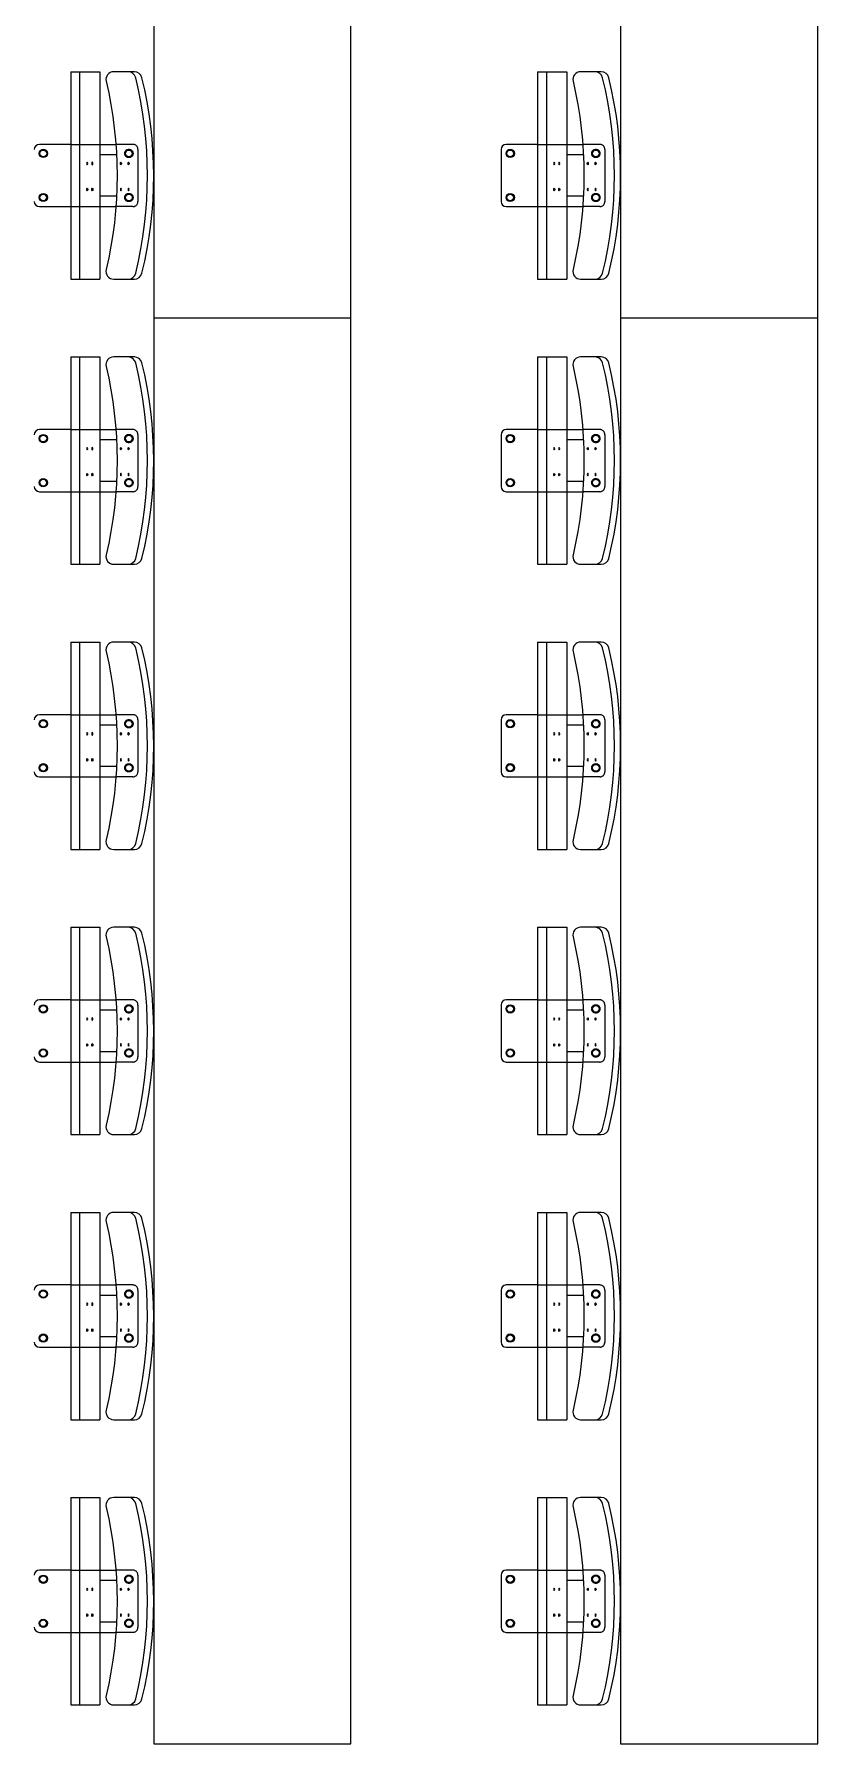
# Model space of a CAD drawing. Header units: centimetres. Extents: x -1707 to 3112, y 43 to 5669.
# Drawn here: x 155.028 to 156.539, y 53.765 to 57.063 of the extents above; entities that cross this region are included whole.
import ezdxf

# ---------------------------------------------------------------- set-up
doc = ezdxf.new("R2010")
doc.units = ezdxf.units.CM
doc.header["$LTSCALE"] = 100
doc.header["$MEASUREMENT"] = 0
doc.linetypes.add('CACHE', pattern=[0.375, 0.25, -0.125])
doc.layers.add('1-cloison', color=9, linetype='Continuous')

msp = doc.modelspace()

# ---------------------------------------------------------------- linework, layer by layer
at = {"layer": '1-cloison', "color": 7}
for p, q in [((155.2588, 60.9151), (155.2588, 53.7651)), ((155.6388, 53.7651), (155.6388, 60.9151)), ((156.1588, 60.9151), (156.1588, 53.7651)), ((156.5388, 53.7651), (156.5388, 60.9151)), ((155.0988, 56.8501), (155.0384, 56.8501)), ((155.1548, 56.8501), (155.1858, 56.8501)), ((155.9988, 56.8501), (155.9384, 56.8501)), ((156.0548, 56.8501), (156.0858, 56.8501)), ((155.1871, 56.83), (155.1548, 56.83)), ((155.9284, 56.8401), (155.9284, 56.7401)), ((156.0871, 56.83), (156.0548, 56.83)), ((155.1871, 56.75), (155.1548, 56.75)), ((156.0871, 56.75), (156.0548, 56.75)), ((155.0384, 56.7301), (155.0988, 56.7301)), ((155.1548, 56.7301), (155.1858, 56.7301)), ((155.9384, 56.7301), (155.9988, 56.7301)), ((156.0548, 56.7301), (156.0858, 56.7301)), ((155.6388, 56.5151), (155.2588, 56.5151)), ((156.5388, 56.5151), (156.1588, 56.5151)), ((155.0988, 56.3001), (155.0384, 56.3001)), ((155.1548, 56.3001), (155.1858, 56.3001)), ((155.9284, 56.2901), (155.9284, 56.1901)), ((155.9988, 56.3001), (155.9384, 56.3001)), ((156.0548, 56.3001), (156.0858, 56.3001)), ((155.1871, 56.28), (155.1548, 56.28)), ((156.0871, 56.28), (156.0548, 56.28)), ((155.1871, 56.2), (155.1548, 56.2)), ((156.0871, 56.2), (156.0548, 56.2)), ((155.0384, 56.1801), (155.0988, 56.1801)), ((155.1548, 56.1801), (155.1858, 56.1801)), ((155.9384, 56.1801), (155.9988, 56.1801)), ((156.0548, 56.1801), (156.0858, 56.1801)), ((155.0988, 55.7501), (155.0384, 55.7501)), ((155.1548, 55.7501), (155.1858, 55.7501)), ((155.1871, 55.73), (155.1548, 55.73)), ((155.9284, 55.7401), (155.9284, 55.6401)), ((155.9988, 55.7501), (155.9384, 55.7501)), ((156.0548, 55.7501), (156.0858, 55.7501)), ((156.0871, 55.73), (156.0548, 55.73)), ((155.0384, 55.6301), (155.0988, 55.6301)), ((155.1871, 55.65), (155.1548, 55.65)), ((155.1548, 55.6301), (155.1858, 55.6301)), ((155.9384, 55.6301), (155.9988, 55.6301)), ((156.0871, 55.65), (156.0548, 55.65)), ((156.0548, 55.6301), (156.0858, 55.6301)), ((155.0988, 55.2001), (155.0384, 55.2001)), ((155.1548, 55.2001), (155.1858, 55.2001)), ((155.9988, 55.2001), (155.9384, 55.2001)), ((156.0548, 55.2001), (156.0858, 55.2001)), ((155.1871, 55.18), (155.1548, 55.18)), ((155.9284, 55.1901), (155.9284, 55.0901)), ((156.0871, 55.18), (156.0548, 55.18)), ((155.0384, 55.0801), (155.0988, 55.0801)), ((155.1871, 55.1), (155.1548, 55.1)), ((155.1548, 55.0801), (155.1858, 55.0801)), ((155.9384, 55.0801), (155.9988, 55.0801)), ((156.0871, 55.1), (156.0548, 55.1)), ((156.0548, 55.0801), (156.0858, 55.0801)), ((155.0988, 54.6501), (155.0384, 54.6501)), ((155.1548, 54.6501), (155.1858, 54.6501)), ((155.9284, 54.6401), (155.9284, 54.5401)), ((155.9988, 54.6501), (155.9384, 54.6501)), ((156.0548, 54.6501), (156.0858, 54.6501)), ((155.1871, 54.63), (155.1548, 54.63)), ((156.0871, 54.63), (156.0548, 54.63)), ((155.1871, 54.55), (155.1548, 54.55)), ((156.0871, 54.55), (156.0548, 54.55)), ((155.0384, 54.5301), (155.0988, 54.5301)), ((155.1548, 54.5301), (155.1858, 54.5301)), ((155.9384, 54.5301), (155.9988, 54.5301)), ((156.0548, 54.5301), (156.0858, 54.5301)), ((155.0988, 54.1001), (155.0384, 54.1001)), ((155.1548, 54.1001), (155.1858, 54.1001)), ((155.1871, 54.08), (155.1548, 54.08)), ((155.9284, 54.0901), (155.9284, 53.9901)), ((155.9988, 54.1001), (155.9384, 54.1001)), ((156.0548, 54.1001), (156.0858, 54.1001)), ((156.0871, 54.08), (156.0548, 54.08)), ((155.0384, 53.9801), (155.0988, 53.9801)), ((155.1871, 54), (155.1548, 54)), ((155.1548, 53.9801), (155.1858, 53.9801)), ((155.9384, 53.9801), (155.9988, 53.9801)), ((156.0871, 54), (156.0548, 54)), ((156.0548, 53.9801), (156.0858, 53.9801)), ((155.2588, 53.7651), (155.6388, 53.7651)), ((156.1588, 53.7651), (156.5388, 53.7651))]:
    msp.add_line(p, q, dxfattribs=at)
at = {"layer": '1-cloison', "color": 7, "linetype": 'ByBlock'}
for p, q in [((155.0988, 56.9901), (155.0988, 56.5901)), ((155.0988, 56.9901), (155.1548, 56.9901)), ((155.1158, 56.9901), (155.1158, 56.5901)), ((155.1548, 56.9901), (155.1548, 56.5901)), ((155.9988, 56.9901), (155.9988, 56.5901)), ((155.9988, 56.9901), (156.0548, 56.9901)), ((156.0158, 56.9901), (156.0158, 56.5901)), ((156.0548, 56.9901), (156.0548, 56.5901)), ((155.0988, 56.5901), (155.1548, 56.5901)), ((155.9988, 56.5901), (156.0548, 56.5901)), ((155.0988, 56.4401), (155.0988, 56.0401)), ((155.0988, 56.4401), (155.1548, 56.4401)), ((155.1158, 56.4401), (155.1158, 56.0401)), ((155.1548, 56.4401), (155.1548, 56.0401)), ((155.9988, 56.4401), (155.9988, 56.0401)), ((155.9988, 56.4401), (156.0548, 56.4401)), ((156.0158, 56.4401), (156.0158, 56.0401)), ((156.0548, 56.4401), (156.0548, 56.0401)), ((155.0988, 56.0401), (155.1548, 56.0401)), ((155.9988, 56.0401), (156.0548, 56.0401)), ((155.0988, 55.8901), (155.0988, 55.4901)), ((155.0988, 55.8901), (155.1548, 55.8901)), ((155.1158, 55.8901), (155.1158, 55.4901)), ((155.1548, 55.8901), (155.1548, 55.4901)), ((155.9988, 55.8901), (155.9988, 55.4901)), ((155.9988, 55.8901), (156.0548, 55.8901)), ((156.0158, 55.8901), (156.0158, 55.4901)), ((156.0548, 55.8901), (156.0548, 55.4901)), ((155.0988, 55.4901), (155.1548, 55.4901)), ((155.9988, 55.4901), (156.0548, 55.4901)), ((155.0988, 55.3401), (155.0988, 54.9401)), ((155.0988, 55.3401), (155.1548, 55.3401)), ((155.1158, 55.3401), (155.1158, 54.9401)), ((155.1548, 55.3401), (155.1548, 54.9401)), ((155.9988, 55.3401), (155.9988, 54.9401)), ((155.9988, 55.3401), (156.0548, 55.3401)), ((156.0158, 55.3401), (156.0158, 54.9401)), ((156.0548, 55.3401), (156.0548, 54.9401)), ((155.0988, 54.9401), (155.1548, 54.9401)), ((155.9988, 54.9401), (156.0548, 54.9401)), ((155.0988, 54.7901), (155.0988, 54.3901)), ((155.0988, 54.7901), (155.1548, 54.7901)), ((155.1158, 54.7901), (155.1158, 54.3901)), ((155.1548, 54.7901), (155.1548, 54.3901)), ((155.9988, 54.7901), (155.9988, 54.3901)), ((155.9988, 54.7901), (156.0548, 54.7901)), ((156.0158, 54.7901), (156.0158, 54.3901)), ((156.0548, 54.7901), (156.0548, 54.3901)), ((155.0988, 54.3901), (155.1548, 54.3901)), ((155.9988, 54.3901), (156.0548, 54.3901)), ((155.0988, 54.2401), (155.0988, 53.8401)), ((155.0988, 54.2401), (155.1548, 54.2401)), ((155.1158, 54.2401), (155.1158, 53.8401)), ((155.1548, 54.2401), (155.1548, 53.8401)), ((155.9988, 54.2401), (155.9988, 53.8401)), ((155.9988, 54.2401), (156.0548, 54.2401)), ((156.0158, 54.2401), (156.0158, 53.8401)), ((156.0548, 54.2401), (156.0548, 53.8401)), ((155.0988, 53.8401), (155.1548, 53.8401)), ((155.9988, 53.8401), (156.0548, 53.8401))]:
    msp.add_line(p, q, dxfattribs=at)
at = {"layer": '1-cloison', "color": 7, "linetype": 'CACHE'}
for p, q in [((155.0988, 56.8501), (155.1548, 56.8501)), ((155.2184, 56.8501), (155.1858, 56.8501)), ((155.9988, 56.8501), (156.0548, 56.8501)), ((156.1184, 56.8501), (156.0858, 56.8501)), ((155.2284, 56.8401), (155.2284, 56.7401)), ((156.1284, 56.8401), (156.1284, 56.7401)), ((155.0988, 56.7301), (155.1548, 56.7301)), ((155.2184, 56.7301), (155.1858, 56.7301)), ((155.9988, 56.7301), (156.0548, 56.7301)), ((156.1184, 56.7301), (156.0858, 56.7301)), ((155.0988, 56.3001), (155.1548, 56.3001)), ((155.2184, 56.3001), (155.1858, 56.3001)), ((155.2284, 56.2901), (155.2284, 56.1901)), ((155.9988, 56.3001), (156.0548, 56.3001)), ((156.1184, 56.3001), (156.0858, 56.3001)), ((156.1284, 56.2901), (156.1284, 56.1901)), ((155.0988, 56.1801), (155.1548, 56.1801)), ((155.2184, 56.1801), (155.1858, 56.1801)), ((155.9988, 56.1801), (156.0548, 56.1801)), ((156.1184, 56.1801), (156.0858, 56.1801)), ((155.0988, 55.7501), (155.1548, 55.7501)), ((155.2184, 55.7501), (155.1858, 55.7501)), ((155.2284, 55.7401), (155.2284, 55.6401)), ((155.9988, 55.7501), (156.0548, 55.7501)), ((156.1184, 55.7501), (156.0858, 55.7501)), ((156.1284, 55.7401), (156.1284, 55.6401)), ((155.0988, 55.6301), (155.1548, 55.6301)), ((155.2184, 55.6301), (155.1858, 55.6301)), ((155.9988, 55.6301), (156.0548, 55.6301)), ((156.1184, 55.6301), (156.0858, 55.6301)), ((155.0988, 55.2001), (155.1548, 55.2001)), ((155.2184, 55.2001), (155.1858, 55.2001)), ((155.9988, 55.2001), (156.0548, 55.2001)), ((156.1184, 55.2001), (156.0858, 55.2001)), ((155.2284, 55.1901), (155.2284, 55.0901)), ((156.1284, 55.1901), (156.1284, 55.0901)), ((155.0988, 55.0801), (155.1548, 55.0801)), ((155.2184, 55.0801), (155.1858, 55.0801)), ((155.9988, 55.0801), (156.0548, 55.0801)), ((156.1184, 55.0801), (156.0858, 55.0801)), ((155.0988, 54.6501), (155.1548, 54.6501)), ((155.2184, 54.6501), (155.1858, 54.6501)), ((155.2284, 54.6401), (155.2284, 54.5401)), ((155.9988, 54.6501), (156.0548, 54.6501)), ((156.1184, 54.6501), (156.0858, 54.6501)), ((156.1284, 54.6401), (156.1284, 54.5401)), ((155.0988, 54.5301), (155.1548, 54.5301)), ((155.2184, 54.5301), (155.1858, 54.5301)), ((155.9988, 54.5301), (156.0548, 54.5301)), ((156.1184, 54.5301), (156.0858, 54.5301)), ((155.0988, 54.1001), (155.1548, 54.1001)), ((155.2184, 54.1001), (155.1858, 54.1001)), ((155.2284, 54.0901), (155.2284, 53.9901)), ((155.9988, 54.1001), (156.0548, 54.1001)), ((156.1184, 54.1001), (156.0858, 54.1001)), ((156.1284, 54.0901), (156.1284, 53.9901)), ((155.0988, 53.9801), (155.1548, 53.9801)), ((155.2184, 53.9801), (155.1858, 53.9801)), ((155.9988, 53.9801), (156.0548, 53.9801)), ((156.1184, 53.9801), (156.0858, 53.9801))]:
    msp.add_line(p, q, dxfattribs=at)
at = {"layer": '1-cloison', "color": 7, "linetype": 'ByBlock'}
for points in [[(155.1671, 56.6086, 0.483507), (155.1817, 56.5901), (155.2215, 56.5901, 0.345619), (155.2361, 56.6016, 0.120525), (155.236, 56.9787, 0.345528), (155.2214, 56.9901), (155.1816, 56.9901, 0.483604), (155.167, 56.9717, -0.115929)], [(156.0671, 56.6086, 0.483507), (156.0817, 56.5901), (156.1215, 56.5901, 0.345619), (156.1361, 56.6016, 0.120525), (156.136, 56.9787, 0.345528), (156.1214, 56.9901), (156.0816, 56.9901, 0.483604), (156.067, 56.9717, -0.115929)], [(155.1671, 56.0586, 0.483507), (155.1817, 56.0401), (155.2215, 56.0401, 0.345619), (155.2361, 56.0516, 0.120525), (155.236, 56.4287, 0.345528), (155.2214, 56.4401), (155.1816, 56.4401, 0.483604), (155.167, 56.4217, -0.115929)], [(156.0671, 56.0586, 0.483507), (156.0817, 56.0401), (156.1215, 56.0401, 0.345619), (156.1361, 56.0516, 0.120525), (156.136, 56.4287, 0.345528), (156.1214, 56.4401), (156.0816, 56.4401, 0.483604), (156.067, 56.4217, -0.115929)], [(155.1671, 55.5086, 0.483507), (155.1817, 55.4901), (155.2215, 55.4901, 0.345619), (155.2361, 55.5016, 0.120525), (155.236, 55.8787, 0.345528), (155.2214, 55.8901), (155.1816, 55.8901, 0.483604), (155.167, 55.8717, -0.115929)], [(156.0671, 55.5086, 0.483507), (156.0817, 55.4901), (156.1215, 55.4901, 0.345619), (156.1361, 55.5016, 0.120525), (156.136, 55.8787, 0.345528), (156.1214, 55.8901), (156.0816, 55.8901, 0.483604), (156.067, 55.8717, -0.115929)], [(155.1671, 54.9586, 0.483507), (155.1817, 54.9401), (155.2215, 54.9401, 0.345619), (155.2361, 54.9516, 0.120525), (155.236, 55.3287, 0.345528), (155.2214, 55.3401), (155.1816, 55.3401, 0.483604), (155.167, 55.3217, -0.115929)], [(156.0671, 54.9586, 0.483507), (156.0817, 54.9401), (156.1215, 54.9401, 0.345619), (156.1361, 54.9516, 0.120525), (156.136, 55.3287, 0.345528), (156.1214, 55.3401), (156.0816, 55.3401, 0.483604), (156.067, 55.3217, -0.115929)], [(155.1671, 54.4086, 0.483507), (155.1817, 54.3901), (155.2215, 54.3901, 0.345619), (155.2361, 54.4016, 0.120525), (155.236, 54.7787, 0.345528), (155.2214, 54.7901), (155.1816, 54.7901, 0.483604), (155.167, 54.7717, -0.115929)], [(156.0671, 54.4086, 0.483507), (156.0817, 54.3901), (156.1215, 54.3901, 0.345619), (156.1361, 54.4016, 0.120525), (156.136, 54.7787, 0.345528), (156.1214, 54.7901), (156.0816, 54.7901, 0.483604), (156.067, 54.7717, -0.115929)], [(155.1671, 53.8586, 0.483507), (155.1817, 53.8401), (155.2215, 53.8401, 0.345619), (155.2361, 53.8516, 0.120525), (155.236, 54.2287, 0.345528), (155.2214, 54.2401), (155.1816, 54.2401, 0.483604), (155.167, 54.2217, -0.115929)], [(156.0671, 53.8586, 0.483507), (156.0817, 53.8401), (156.1215, 53.8401, 0.345619), (156.1361, 53.8516, 0.120525), (156.136, 54.2287, 0.345528), (156.1214, 54.2401), (156.0816, 54.2401, 0.483604), (156.067, 54.2217, -0.115929)]]:
    msp.add_lwpolyline(points, format="xyb", close=True, dxfattribs=at)
for points in [[(155.2095, 56.5901, 0.345619), (155.2241, 56.6016, 0.120525), (155.224, 56.9787, 0.345528), (155.2094, 56.9901)], [(156.1095, 56.5901, 0.345619), (156.1241, 56.6016, 0.120525), (156.124, 56.9787, 0.345528), (156.1094, 56.9901)], [(155.2095, 56.0401, 0.345619), (155.2241, 56.0516, 0.120525), (155.224, 56.4287, 0.345528), (155.2094, 56.4401)], [(156.1095, 56.0401, 0.345619), (156.1241, 56.0516, 0.120525), (156.124, 56.4287, 0.345528), (156.1094, 56.4401)], [(155.2095, 55.4901, 0.345619), (155.2241, 55.5016, 0.120525), (155.224, 55.8787, 0.345528), (155.2094, 55.8901)], [(156.1095, 55.4901, 0.345619), (156.1241, 55.5016, 0.120525), (156.124, 55.8787, 0.345528), (156.1094, 55.8901)], [(155.2095, 54.9401, 0.345619), (155.2241, 54.9516, 0.120525), (155.224, 55.3287, 0.345528), (155.2094, 55.3401)], [(156.1095, 54.9401, 0.345619), (156.1241, 54.9516, 0.120525), (156.124, 55.3287, 0.345528), (156.1094, 55.3401)], [(155.2095, 54.3901, 0.345619), (155.2241, 54.4016, 0.120525), (155.224, 54.7787, 0.345528), (155.2094, 54.7901)], [(156.1095, 54.3901, 0.345619), (156.1241, 54.4016, 0.120525), (156.124, 54.7787, 0.345528), (156.1094, 54.7901)], [(155.2095, 53.8401, 0.345619), (155.2241, 53.8516, 0.120525), (155.224, 54.2287, 0.345528), (155.2094, 54.2401)], [(156.1095, 53.8401, 0.345619), (156.1241, 53.8516, 0.120525), (156.124, 54.2287, 0.345528), (156.1094, 54.2401)]]:
    msp.add_lwpolyline(points, format="xyb", dxfattribs=at)
at = {"layer": '1-cloison', "color": 7}
for points in [[(155.0496, 56.8391), (155.0534, 56.8326), (155.0496, 56.8261), (155.0421, 56.8261), (155.0384, 56.8326), (155.0421, 56.8391)], [(155.9496, 56.8391), (155.9534, 56.8326), (155.9496, 56.8261), (155.9421, 56.8261), (155.9384, 56.8326), (155.9421, 56.8391)], [(155.0496, 56.7411), (155.0534, 56.7476), (155.0496, 56.7541), (155.0421, 56.7541), (155.0384, 56.7476), (155.0421, 56.7411)], [(155.9496, 56.7411), (155.9534, 56.7476), (155.9496, 56.7541), (155.9421, 56.7541), (155.9384, 56.7476), (155.9421, 56.7411)], [(155.0496, 56.2891), (155.0534, 56.2826), (155.0496, 56.2761), (155.0421, 56.2761), (155.0384, 56.2826), (155.0421, 56.2891)], [(155.9496, 56.2891), (155.9534, 56.2826), (155.9496, 56.2761), (155.9421, 56.2761), (155.9384, 56.2826), (155.9421, 56.2891)], [(155.0496, 56.1911), (155.0534, 56.1976), (155.0496, 56.2041), (155.0421, 56.2041), (155.0384, 56.1976), (155.0421, 56.1911)], [(155.9496, 56.1911), (155.9534, 56.1976), (155.9496, 56.2041), (155.9421, 56.2041), (155.9384, 56.1976), (155.9421, 56.1911)], [(155.0496, 55.7391), (155.0534, 55.7326), (155.0496, 55.7261), (155.0421, 55.7261), (155.0384, 55.7326), (155.0421, 55.7391)], [(155.9496, 55.7391), (155.9534, 55.7326), (155.9496, 55.7261), (155.9421, 55.7261), (155.9384, 55.7326), (155.9421, 55.7391)], [(155.0496, 55.6411), (155.0534, 55.6476), (155.0496, 55.6541), (155.0421, 55.6541), (155.0384, 55.6476), (155.0421, 55.6411)], [(155.9496, 55.6411), (155.9534, 55.6476), (155.9496, 55.6541), (155.9421, 55.6541), (155.9384, 55.6476), (155.9421, 55.6411)], [(155.0496, 55.1891), (155.0534, 55.1826), (155.0496, 55.1761), (155.0421, 55.1761), (155.0384, 55.1826), (155.0421, 55.1891)], [(155.9496, 55.1891), (155.9534, 55.1826), (155.9496, 55.1761), (155.9421, 55.1761), (155.9384, 55.1826), (155.9421, 55.1891)], [(155.0496, 55.0911), (155.0534, 55.0976), (155.0496, 55.1041), (155.0421, 55.1041), (155.0384, 55.0976), (155.0421, 55.0911)], [(155.9496, 55.0911), (155.9534, 55.0976), (155.9496, 55.1041), (155.9421, 55.1041), (155.9384, 55.0976), (155.9421, 55.0911)], [(155.0496, 54.6391), (155.0534, 54.6326), (155.0496, 54.6261), (155.0421, 54.6261), (155.0384, 54.6326), (155.0421, 54.6391)], [(155.9496, 54.6391), (155.9534, 54.6326), (155.9496, 54.6261), (155.9421, 54.6261), (155.9384, 54.6326), (155.9421, 54.6391)], [(155.0496, 54.5411), (155.0534, 54.5476), (155.0496, 54.5541), (155.0421, 54.5541), (155.0384, 54.5476), (155.0421, 54.5411)], [(155.9496, 54.5411), (155.9534, 54.5476), (155.9496, 54.5541), (155.9421, 54.5541), (155.9384, 54.5476), (155.9421, 54.5411)], [(155.0496, 54.0891), (155.0534, 54.0826), (155.0496, 54.0761), (155.0421, 54.0761), (155.0384, 54.0826), (155.0421, 54.0891)], [(155.9496, 54.0891), (155.9534, 54.0826), (155.9496, 54.0761), (155.9421, 54.0761), (155.9384, 54.0826), (155.9421, 54.0891)], [(155.0496, 53.9911), (155.0534, 53.9976), (155.0496, 54.0041), (155.0421, 54.0041), (155.0384, 53.9976), (155.0421, 53.9911)], [(155.9496, 53.9911), (155.9534, 53.9976), (155.9496, 54.0041), (155.9421, 54.0041), (155.9384, 53.9976), (155.9421, 53.9911)]]:
    msp.add_lwpolyline(points, close=True, dxfattribs=at)
at = {"layer": '1-cloison', "color": 7, "linetype": 'CACHE'}
for points in [[(155.2071, 56.8391), (155.2034, 56.8326), (155.2071, 56.8261), (155.2146, 56.8261), (155.2184, 56.8326), (155.2146, 56.8391)], [(156.1071, 56.8391), (156.1034, 56.8326), (156.1071, 56.8261), (156.1146, 56.8261), (156.1184, 56.8326), (156.1146, 56.8391)], [(155.2071, 56.7411), (155.2034, 56.7476), (155.2071, 56.7541), (155.2146, 56.7541), (155.2184, 56.7476), (155.2146, 56.7411)], [(156.1071, 56.7411), (156.1034, 56.7476), (156.1071, 56.7541), (156.1146, 56.7541), (156.1184, 56.7476), (156.1146, 56.7411)], [(155.2071, 56.2891), (155.2034, 56.2826), (155.2071, 56.2761), (155.2146, 56.2761), (155.2184, 56.2826), (155.2146, 56.2891)], [(156.1071, 56.2891), (156.1034, 56.2826), (156.1071, 56.2761), (156.1146, 56.2761), (156.1184, 56.2826), (156.1146, 56.2891)], [(155.2071, 56.1911), (155.2034, 56.1976), (155.2071, 56.2041), (155.2146, 56.2041), (155.2184, 56.1976), (155.2146, 56.1911)], [(156.1071, 56.1911), (156.1034, 56.1976), (156.1071, 56.2041), (156.1146, 56.2041), (156.1184, 56.1976), (156.1146, 56.1911)], [(155.2071, 55.7391), (155.2034, 55.7326), (155.2071, 55.7261), (155.2146, 55.7261), (155.2184, 55.7326), (155.2146, 55.7391)], [(156.1071, 55.7391), (156.1034, 55.7326), (156.1071, 55.7261), (156.1146, 55.7261), (156.1184, 55.7326), (156.1146, 55.7391)], [(155.2071, 55.6411), (155.2034, 55.6476), (155.2071, 55.6541), (155.2146, 55.6541), (155.2184, 55.6476), (155.2146, 55.6411)], [(156.1071, 55.6411), (156.1034, 55.6476), (156.1071, 55.6541), (156.1146, 55.6541), (156.1184, 55.6476), (156.1146, 55.6411)], [(155.2071, 55.1891), (155.2034, 55.1826), (155.2071, 55.1761), (155.2146, 55.1761), (155.2184, 55.1826), (155.2146, 55.1891)], [(156.1071, 55.1891), (156.1034, 55.1826), (156.1071, 55.1761), (156.1146, 55.1761), (156.1184, 55.1826), (156.1146, 55.1891)], [(155.2071, 55.0911), (155.2034, 55.0976), (155.2071, 55.1041), (155.2146, 55.1041), (155.2184, 55.0976), (155.2146, 55.0911)], [(156.1071, 55.0911), (156.1034, 55.0976), (156.1071, 55.1041), (156.1146, 55.1041), (156.1184, 55.0976), (156.1146, 55.0911)], [(155.2071, 54.6391), (155.2034, 54.6326), (155.2071, 54.6261), (155.2146, 54.6261), (155.2184, 54.6326), (155.2146, 54.6391)], [(156.1071, 54.6391), (156.1034, 54.6326), (156.1071, 54.6261), (156.1146, 54.6261), (156.1184, 54.6326), (156.1146, 54.6391)], [(155.2071, 54.5411), (155.2034, 54.5476), (155.2071, 54.5541), (155.2146, 54.5541), (155.2184, 54.5476), (155.2146, 54.5411)], [(156.1071, 54.5411), (156.1034, 54.5476), (156.1071, 54.5541), (156.1146, 54.5541), (156.1184, 54.5476), (156.1146, 54.5411)], [(155.2071, 54.0891), (155.2034, 54.0826), (155.2071, 54.0761), (155.2146, 54.0761), (155.2184, 54.0826), (155.2146, 54.0891)], [(156.1071, 54.0891), (156.1034, 54.0826), (156.1071, 54.0761), (156.1146, 54.0761), (156.1184, 54.0826), (156.1146, 54.0891)], [(155.2071, 53.9911), (155.2034, 53.9976), (155.2071, 54.0041), (155.2146, 54.0041), (155.2184, 53.9976), (155.2146, 53.9911)], [(156.1071, 53.9911), (156.1034, 53.9976), (156.1071, 54.0041), (156.1146, 54.0041), (156.1184, 53.9976), (156.1146, 53.9911)]]:
    msp.add_lwpolyline(points, close=True, dxfattribs=at)
at = {"layer": '1-cloison', "color": 7}
for centre, radius in [((155.0459, 56.8326), 0.008), ((155.0459, 56.8326), 0.0065), ((155.9459, 56.8326), 0.008), ((155.9459, 56.8326), 0.0065), ((155.0459, 56.7476), 0.008), ((155.0459, 56.7476), 0.0065), ((155.9459, 56.7476), 0.008), ((155.9459, 56.7476), 0.0065), ((155.0459, 56.2826), 0.008), ((155.0459, 56.2826), 0.0065), ((155.9459, 56.2826), 0.008), ((155.9459, 56.2826), 0.0065), ((155.0459, 56.1976), 0.008), ((155.0459, 56.1976), 0.0065), ((155.9459, 56.1976), 0.008), ((155.9459, 56.1976), 0.0065), ((155.0459, 55.7326), 0.008), ((155.0459, 55.7326), 0.0065), ((155.9459, 55.7326), 0.008), ((155.9459, 55.7326), 0.0065), ((155.0459, 55.6476), 0.008), ((155.0459, 55.6476), 0.0065), ((155.9459, 55.6476), 0.008), ((155.9459, 55.6476), 0.0065), ((155.0459, 55.1826), 0.008), ((155.0459, 55.1826), 0.0065), ((155.9459, 55.1826), 0.008), ((155.9459, 55.1826), 0.0065), ((155.0459, 55.0976), 0.008), ((155.0459, 55.0976), 0.0065), ((155.9459, 55.0976), 0.008), ((155.9459, 55.0976), 0.0065), ((155.0459, 54.6326), 0.008), ((155.0459, 54.6326), 0.0065), ((155.9459, 54.6326), 0.008), ((155.9459, 54.6326), 0.0065), ((155.0459, 54.5476), 0.008), ((155.0459, 54.5476), 0.0065), ((155.9459, 54.5476), 0.008), ((155.9459, 54.5476), 0.0065), ((155.0459, 54.0826), 0.008), ((155.0459, 54.0826), 0.0065), ((155.9459, 54.0826), 0.008), ((155.9459, 54.0826), 0.0065), ((155.0459, 53.9976), 0.008), ((155.0459, 53.9976), 0.0065), ((155.9459, 53.9976), 0.008), ((155.9459, 53.9976), 0.0065)]:
    msp.add_circle(centre, radius, dxfattribs=at)
at = {"layer": '1-cloison', "color": 7, "linetype": 'CACHE'}
for centre, radius in [((155.2109, 56.8326), 0.008), ((155.2109, 56.8326), 0.0065), ((156.1109, 56.8326), 0.008), ((156.1109, 56.8326), 0.0065), ((155.2109, 56.7476), 0.008), ((155.2109, 56.7476), 0.0065), ((156.1109, 56.7476), 0.008), ((156.1109, 56.7476), 0.0065), ((155.2109, 56.2826), 0.008), ((155.2109, 56.2826), 0.0065), ((156.1109, 56.2826), 0.008), ((156.1109, 56.2826), 0.0065), ((155.2109, 56.1976), 0.008), ((155.2109, 56.1976), 0.0065), ((156.1109, 56.1976), 0.008), ((156.1109, 56.1976), 0.0065), ((155.2109, 55.7326), 0.008), ((155.2109, 55.7326), 0.0065), ((156.1109, 55.7326), 0.008), ((156.1109, 55.7326), 0.0065), ((155.2109, 55.6476), 0.008), ((155.2109, 55.6476), 0.0065), ((156.1109, 55.6476), 0.008), ((156.1109, 55.6476), 0.0065), ((155.2109, 55.1826), 0.008), ((155.2109, 55.1826), 0.0065), ((156.1109, 55.1826), 0.008), ((156.1109, 55.1826), 0.0065), ((155.2109, 55.0976), 0.008), ((155.2109, 55.0976), 0.0065), ((156.1109, 55.0976), 0.008), ((156.1109, 55.0976), 0.0065), ((155.2109, 54.6326), 0.008), ((155.2109, 54.6326), 0.0065), ((156.1109, 54.6326), 0.008), ((156.1109, 54.6326), 0.0065), ((155.2109, 54.5476), 0.008), ((155.2109, 54.5476), 0.0065), ((156.1109, 54.5476), 0.008), ((156.1109, 54.5476), 0.0065), ((155.2109, 54.0826), 0.008), ((155.2109, 54.0826), 0.0065), ((156.1109, 54.0826), 0.008), ((156.1109, 54.0826), 0.0065), ((155.2109, 53.9976), 0.008), ((155.2109, 53.9976), 0.0065), ((156.1109, 53.9976), 0.008), ((156.1109, 53.9976), 0.0065)]:
    msp.add_circle(centre, radius, dxfattribs=at)
at = {"layer": '1-cloison', "color": 7}
for centre, start, end in [((155.0384, 56.8401), 90, 180), ((155.9384, 56.8401), 90, 180), ((155.0384, 56.7401), 180, 270), ((155.9384, 56.7401), 180, 270), ((155.0384, 56.2901), 90, 180), ((155.9384, 56.2901), 90, 180), ((155.0384, 56.1901), 180, 270), ((155.9384, 56.1901), 180, 270), ((155.0384, 55.7401), 90, 180), ((155.9384, 55.7401), 90, 180), ((155.0384, 55.6401), 180, 270), ((155.9384, 55.6401), 180, 270), ((155.0384, 55.1901), 90, 180), ((155.9384, 55.1901), 90, 180), ((155.0384, 55.0901), 180, 270), ((155.9384, 55.0901), 180, 270), ((155.0384, 54.6401), 90, 180), ((155.9384, 54.6401), 90, 180), ((155.0384, 54.5401), 180, 270), ((155.9384, 54.5401), 180, 270), ((155.0384, 54.0901), 90, 180), ((155.9384, 54.0901), 90, 180), ((155.0384, 53.9901), 180, 270), ((155.9384, 53.9901), 180, 270)]:
    msp.add_arc(centre, 0.01, start, end, dxfattribs=at)
at = {"layer": '1-cloison', "color": 7, "linetype": 'CACHE'}
for centre, start, end in [((155.2184, 56.8401), 0, 90), ((156.1184, 56.8401), 0, 90), ((155.2184, 56.7401), 270, 0), ((156.1184, 56.7401), 270, 0), ((155.2184, 56.2901), 0, 90), ((156.1184, 56.2901), 0, 90), ((155.2184, 56.1901), 270, 0), ((156.1184, 56.1901), 270, 0), ((155.2184, 55.7401), 0, 90), ((156.1184, 55.7401), 0, 90), ((155.2184, 55.6401), 270, 0), ((156.1184, 55.6401), 270, 0), ((155.2184, 55.1901), 0, 90), ((156.1184, 55.1901), 0, 90), ((155.2184, 55.0901), 270, 0), ((156.1184, 55.0901), 270, 0), ((155.2184, 54.6401), 0, 90), ((156.1184, 54.6401), 0, 90), ((155.2184, 54.5401), 270, 0), ((156.1184, 54.5401), 270, 0), ((155.2184, 54.0901), 0, 90), ((156.1184, 54.0901), 0, 90), ((155.2184, 53.9901), 270, 0), ((156.1184, 53.9901), 270, 0)]:
    msp.add_arc(centre, 0.01, start, end, dxfattribs=at)
at = {"layer": '1-cloison', "color": 7, "linetype": 'ByBlock', "extrusion": (0, 0, -1)}
for centre, major_axis in [((155.1307, 56.8131), (0, 0.0025)), ((155.1404, 56.8131), (0, 0.0025)), ((156.0307, 56.8131), (0, 0.0025)), ((156.0404, 56.8131), (0, 0.0025)), ((155.1954, 56.7631), (0, -0.0025)), ((155.2104, 56.7631), (0, -0.0025)), ((156.0954, 56.7631), (0, -0.0025)), ((156.1104, 56.7631), (0, -0.0025)), ((155.1307, 56.2631), (0, 0.0025)), ((155.1404, 56.2631), (0, 0.0025)), ((156.0307, 56.2631), (0, 0.0025)), ((156.0404, 56.2631), (0, 0.0025)), ((155.1954, 56.2131), (0, -0.0025)), ((155.2104, 56.2131), (0, -0.0025)), ((156.0954, 56.2131), (0, -0.0025)), ((156.1104, 56.2131), (0, -0.0025)), ((155.1307, 55.7131), (0, 0.0025)), ((155.1404, 55.7131), (0, 0.0025)), ((156.0307, 55.7131), (0, 0.0025)), ((156.0404, 55.7131), (0, 0.0025)), ((155.1954, 55.6631), (0, -0.0025)), ((155.2104, 55.6631), (0, -0.0025)), ((156.0954, 55.6631), (0, -0.0025)), ((156.1104, 55.6631), (0, -0.0025)), ((155.1307, 55.1631), (0, 0.0025)), ((155.1404, 55.1631), (0, 0.0025)), ((156.0307, 55.1631), (0, 0.0025)), ((156.0404, 55.1631), (0, 0.0025)), ((155.1954, 55.1131), (0, -0.0025)), ((155.2104, 55.1131), (0, -0.0025)), ((156.0954, 55.1131), (0, -0.0025)), ((156.1104, 55.1131), (0, -0.0025)), ((155.1307, 54.6131), (0, 0.0025)), ((155.1404, 54.6131), (0, 0.0025)), ((156.0307, 54.6131), (0, 0.0025)), ((156.0404, 54.6131), (0, 0.0025)), ((155.1954, 54.5631), (0, -0.0025)), ((155.2104, 54.5631), (0, -0.0025)), ((156.0954, 54.5631), (0, -0.0025)), ((156.1104, 54.5631), (0, -0.0025)), ((155.1307, 54.0631), (0, 0.0025)), ((155.1404, 54.0631), (0, 0.0025)), ((156.0307, 54.0631), (0, 0.0025)), ((156.0404, 54.0631), (0, 0.0025)), ((155.1954, 54.0131), (0, -0.0025)), ((155.2104, 54.0131), (0, -0.0025)), ((156.0954, 54.0131), (0, -0.0025)), ((156.1104, 54.0131), (0, -0.0025))]:
    msp.add_ellipse(centre, major_axis=major_axis, ratio=0.390638, dxfattribs=at)
at = {"layer": '1-cloison', "color": 7, "linetype": 'ByBlock'}
for centre, major_axis in [((155.1954, 56.8131), (0, 0.0025)), ((155.2104, 56.8131), (0, 0.0025)), ((156.0954, 56.8131), (0, 0.0025)), ((156.1104, 56.8131), (0, 0.0025)), ((155.1307, 56.7631), (0, -0.0025)), ((155.1404, 56.7631), (0, -0.0025)), ((156.0307, 56.7631), (0, -0.0025)), ((156.0404, 56.7631), (0, -0.0025)), ((155.1954, 56.2631), (0, 0.0025)), ((155.2104, 56.2631), (0, 0.0025)), ((156.0954, 56.2631), (0, 0.0025)), ((156.1104, 56.2631), (0, 0.0025)), ((155.1307, 56.2131), (0, -0.0025)), ((155.1404, 56.2131), (0, -0.0025)), ((156.0307, 56.2131), (0, -0.0025)), ((156.0404, 56.2131), (0, -0.0025)), ((155.1954, 55.7131), (0, 0.0025)), ((155.2104, 55.7131), (0, 0.0025)), ((156.0954, 55.7131), (0, 0.0025)), ((156.1104, 55.7131), (0, 0.0025)), ((155.1307, 55.6631), (0, -0.0025)), ((155.1404, 55.6631), (0, -0.0025)), ((156.0307, 55.6631), (0, -0.0025)), ((156.0404, 55.6631), (0, -0.0025)), ((155.1954, 55.1631), (0, 0.0025)), ((155.2104, 55.1631), (0, 0.0025)), ((156.0954, 55.1631), (0, 0.0025)), ((156.1104, 55.1631), (0, 0.0025)), ((155.1307, 55.1131), (0, -0.0025)), ((155.1404, 55.1131), (0, -0.0025)), ((156.0307, 55.1131), (0, -0.0025)), ((156.0404, 55.1131), (0, -0.0025)), ((155.1954, 54.6131), (0, 0.0025)), ((155.2104, 54.6131), (0, 0.0025)), ((156.0954, 54.6131), (0, 0.0025)), ((156.1104, 54.6131), (0, 0.0025)), ((155.1307, 54.5631), (0, -0.0025)), ((155.1404, 54.5631), (0, -0.0025)), ((156.0307, 54.5631), (0, -0.0025)), ((156.0404, 54.5631), (0, -0.0025)), ((155.1954, 54.0631), (0, 0.0025)), ((155.2104, 54.0631), (0, 0.0025)), ((156.0954, 54.0631), (0, 0.0025)), ((156.1104, 54.0631), (0, 0.0025)), ((155.1307, 54.0131), (0, -0.0025)), ((155.1404, 54.0131), (0, -0.0025)), ((156.0307, 54.0131), (0, -0.0025)), ((156.0404, 54.0131), (0, -0.0025))]:
    msp.add_ellipse(centre, major_axis=major_axis, ratio=0.390638, dxfattribs=at)

doc.saveas('drawing.dxf')
